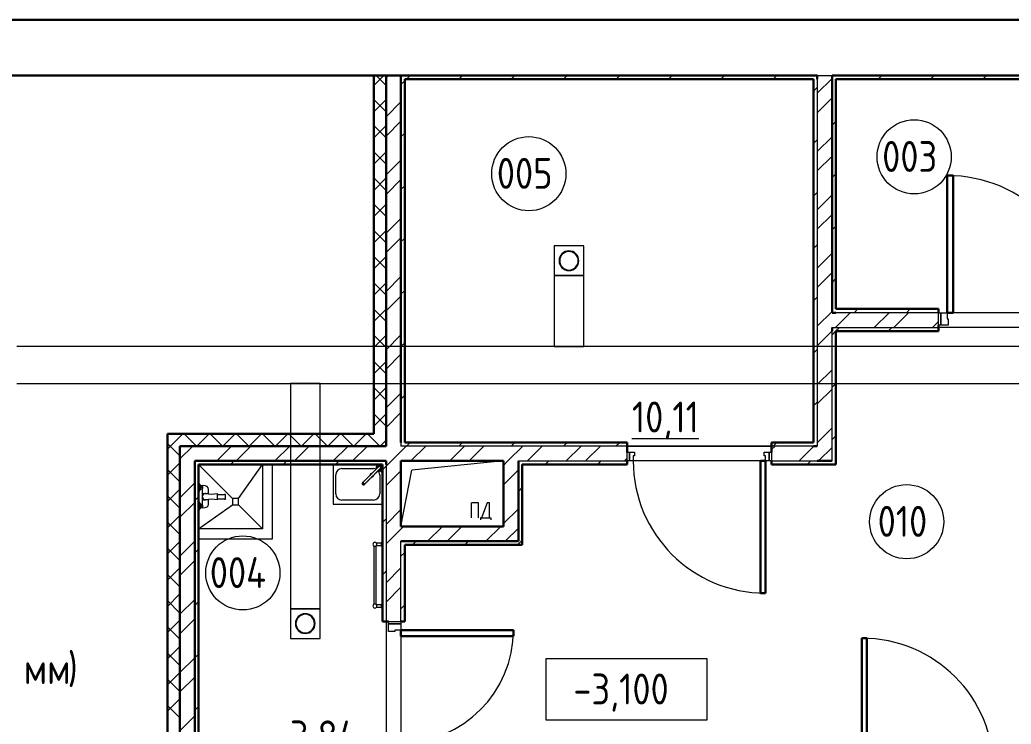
# Model space of a CAD drawing. Header units: millimetres. Extents: x -695119 to 412940, y -249585 to 622758.
# Drawn here: x -113608 to -105583, y 102936 to 108637 of the extents above; entities that cross this region are included whole.
import ezdxf

# ---------------------------------------------------------------- set-up
doc = ezdxf.new("R2010")
doc.units = ezdxf.units.MM
doc.linetypes.add('ADSK_Линия сетки', pattern=[25, 20, -2.5, 0, -2.5])
doc.linetypes.add('ADSK_Сверху', pattern=[450, 300, -150])
for name, color, linetype, lineweight in [('Аннотация', 252, 'Continuous', 18), ('Двери', 8, 'Continuous', 9), ('Линии', 7, 'Continuous', 9), ('Марки помещений', 8, 'Continuous', 20), ('Обобщенные модели', 8, 'Continuous', 18), ('Оси', 252, 'Continuous', 9), ('Отметки', 252, 'Continuous', 9), ('Перекрытие', 252, 'Continuous', 18), ('Сантехника', 252, 'Continuous', 18), ('Стены внутренние', 252, 'Continuous', 18), ('Стены наружные', 252, 'Continuous', 18), ('Стены штриховка', 7, 'Continuous', 9)]:
    doc.layers.add(name, color=color, linetype=linetype, lineweight=lineweight)
doc.styles.add('GOST Common_2', font='', dxfattribs={"width": 0.9, "height": 250})
doc.styles.get('GOST Common_2').set_extended_font_data('GOST type B')

# ---------------------------------------------------------------- blocks, each defined once
blk = doc.blocks.new('подвал')
at = {"color": 251, "lineweight": 18, "true_color": 0x636466}
for p, q in [((-184343.6, 22741.9), (-185085.2, 22666.9)), ((-185173.6, 22211.9), (-185085.2, 22666.9)), ((-184545.8, 22401.1), (-184603.2, 22401.1)), ((-184603.2, 22281.1), (-184603.2, 22401.1)), ((-184545.8, 22281.1), (-184545.8, 22401.1)), ((-184477, 22401.1), (-184520.6, 22281.1)), ((-184457.3, 22401.1), (-184477, 22401.1)), ((-184457.3, 22281.1), (-184457.3, 22401.1)), ((-184530.6, 22281.1), (-184530.6, 22266.1)), ((-184520.6, 22281.1), (-184530.6, 22281.1)), ((-184520.6, 22281.1), (-184457.3, 22281.1)), ((-184457.3, 22281.1), (-184447.3, 22281.1)), ((-184447.3, 22281.1), (-184447.3, 22266.1))]:
    blk.add_line(p, q, dxfattribs=at)
at = {"layer": 'Аннотация', "color": 251, "lineweight": 20, "true_color": 0x636466}
for p, q in [((-183998.2, 20643.8), (-183998.2, 21143.8)), ((-183998.2, 21143.8), (-182698.2, 21143.8)), ((-182698.2, 21143.8), (-182698.2, 20643.8)), ((-182698.2, 20643.8), (-183998.2, 20643.8))]:
    blk.add_line(p, q, dxfattribs=at)
at = {"layer": 'Двери', "color": 251, "lineweight": 30, "true_color": 0x636466}
for p, q in [((-180753.3, 25051.5), (-180703.3, 25051.5)), ((-180753.3, 23941.5), (-180753.3, 25051.5)), ((-180703.3, 25051.5), (-180703.3, 23941.5)), ((-180703.3, 23941.5), (-180753.3, 23941.5)), ((-182263.6, 21671.9), (-182263.6, 22741.9)), ((-182263.6, 22741.9), (-182223.6, 22741.9)), ((-182223.6, 22741.9), (-182223.6, 21671.9)), ((-182223.6, 21671.9), (-182263.6, 21671.9)), ((-185173.6, 21371.9), (-184263.6, 21371.9)), ((-185173.6, 21321.9), (-185173.6, 21371.9)), ((-184263.6, 21371.9), (-184263.6, 21321.9)), ((-184263.6, 21321.9), (-185173.6, 21321.9)), ((-181443.6, 21306.9), (-181403.6, 21306.9)), ((-181443.6, 20236.9), (-181443.6, 21306.9)), ((-181403.6, 21306.9), (-181403.6, 20236.9))]:
    blk.add_line(p, q, dxfattribs=at)
at = {"layer": 'Двери', "color": 251, "true_color": 0x636466}
for p, q in [((-180823.3, 23941.5), (-180803.3, 23941.5)), ((-180823.3, 23841.5), (-180823.3, 23941.5)), ((-180803.3, 23941.5), (-180753.3, 23941.5)), ((-180803.3, 23841.5), (-180803.3, 23941.5)), ((-180803.3, 23941.5), (-180803.3, 23841.5)), ((-180753.3, 23941.5), (-180753.3, 23891.5)), ((-180803.3, 23841.5), (-180823.3, 23841.5)), ((-180743.3, 23841.5), (-180803.3, 23841.5)), ((-180753.3, 23891.5), (-180743.3, 23891.5)), ((-180743.3, 23891.5), (-180743.3, 23841.5)), ((-183343.6, 22811.9), (-183323.6, 22811.9)), ((-183343.6, 22741.9), (-183343.6, 22811.9)), ((-183323.6, 22741.9), (-183323.6, 22811.9)), ((-183323.6, 22811.9), (-183283.6, 22811.9)), ((-183323.6, 22811.9), (-183323.6, 22741.9)), ((-183283.6, 22811.9), (-183283.6, 22781.9)), ((-182233.6, 22811.9), (-182193.6, 22811.9)), ((-182233.6, 22781.9), (-182233.6, 22811.9)), ((-182193.6, 22811.9), (-182193.6, 22741.9)), ((-182193.6, 22741.9), (-182193.6, 22811.9)), ((-182193.6, 22811.9), (-182173.6, 22811.9)), ((-182173.6, 22811.9), (-182173.6, 22741.9)), ((-183323.6, 22741.9), (-183343.6, 22741.9)), ((-183293.6, 22741.9), (-183323.6, 22741.9)), ((-183293.6, 22781.9), (-183293.6, 22741.9)), ((-183283.6, 22781.9), (-183293.6, 22781.9)), ((-182223.6, 22781.9), (-182233.6, 22781.9)), ((-182223.6, 22741.9), (-182223.6, 22781.9)), ((-182193.6, 22741.9), (-182223.6, 22741.9)), ((-182173.6, 22741.9), (-182193.6, 22741.9)), ((-185273.6, 21441.9), (-185173.6, 21441.9)), ((-185273.6, 21421.9), (-185273.6, 21441.9)), ((-185173.6, 21441.9), (-185173.6, 21421.9)), ((-185273.6, 21361.9), (-185273.6, 21421.9)), ((-185273.6, 21421.9), (-185173.6, 21421.9)), ((-185173.6, 21421.9), (-185273.6, 21421.9)), ((-185223.6, 21361.9), (-185273.6, 21361.9)), ((-185223.6, 21371.9), (-185223.6, 21361.9)), ((-185173.6, 21371.9), (-185223.6, 21371.9)), ((-185173.6, 21421.9), (-185173.6, 21371.9))]:
    blk.add_line(p, q, dxfattribs=at)
for centre, radius, start, end in [((-180753.3, 23941.5), 1110, 0, 90), ((-182223.6, 22741.9), 1070, 180, 270), ((-185173.6, 21371.9), 910, 270, 0), ((-181443.6, 20236.9), 1070, 0, 90)]:
    blk.add_arc(centre, radius, start, end, dxfattribs=at)
at = {"layer": 'Линии', "color": 251, "linetype": 'ADSK_Сверху', "ltscale": 100, "true_color": 0x636466}
for p, q in [((-183693.6, 24241.9), (-183933.6, 24241.9)), ((-183933.6, 24241.9), (-183933.6, 23668.9)), ((-183693.6, 23668.9), (-183693.6, 24241.9)), ((-178138.5, 23668.9), (-188283.6, 23668.9)), ((-183933.6, 23668.9), (-183693.6, 23668.9)), ((-188283.6, 23368.9), (-178138.5, 23368.9)), ((-186068.6, 23368.9), (-186068.6, 21545)), ((-185828.6, 23368.9), (-186068.6, 23368.9)), ((-185828.6, 21545), (-185828.6, 23368.9)), ((-186068.6, 21545), (-185828.6, 21545))]:
    blk.add_line(p, q, dxfattribs=at)
at = {"layer": 'Марки помещений', "color": 251, "true_color": 0x636466}
for centre in [(-181019.5, 25203.2), (-184138.8, 25066.4), (-181080, 22249.5), (-186453.9, 21835.2)]:
    blk.add_circle(centre, 300, dxfattribs=at)
at = {"layer": 'Обобщенные модели', "color": 251, "true_color": 0x636466}
for p, q in [((-186813.6, 22711.9), (-186538.6, 22436.9)), ((-186488.6, 22436.9), (-186293.6, 22711.9)), ((-186293.6, 22711.9), (-186293.6, 22191.9)), ((-186213.6, 22111.9), (-186213.6, 22711.9)), ((-186488.6, 22436.9), (-186538.6, 22436.9)), ((-186538.6, 22436.9), (-186538.6, 22386.9)), ((-186488.6, 22386.9), (-186488.6, 22436.9)), ((-186813.6, 22191.9), (-186538.6, 22386.9)), ((-186538.6, 22386.9), (-186488.6, 22386.9)), ((-186293.6, 22191.9), (-186488.6, 22386.9)), ((-186293.6, 22191.9), (-186813.6, 22191.9)), ((-186813.6, 22111.9), (-186213.6, 22111.9))]:
    blk.add_line(p, q, dxfattribs=at)
at = {"layer": 'Обобщенные модели', "color": 251, "lineweight": 9, "true_color": 0x636466}
for centre, radius, start, end in [((-185348.6, 22686.9), 25, 75, 81.97453), ((-185348.6, 22686.9), 25, 75, 81.97453), ((-185348.6, 22686.9), 25, 75, 81.97453), ((-185348.6, 22686.9), 25, 188.02547, 195), ((-185348.6, 22686.9), 25, 188.02547, 195), ((-185348.6, 22686.9), 25, 188.02547, 195), ((-185348.6, 22686.9), 25, 150, 155.33521), ((-185348.6, 22686.9), 25, 150, 155.33521), ((-185348.6, 22686.9), 25, 150, 155.33521), ((-185348.6, 22686.9), 25, 114.66479, 120), ((-185348.6, 22686.9), 25, 114.66479, 120), ((-185348.6, 22686.9), 25, 114.66479, 120), ((-185348.6, 22686.9), 25, 255, 261.97453), ((-185348.6, 22686.9), 25, 255, 261.97453), ((-185348.6, 22686.9), 25, 255, 261.97453), ((-185348.6, 22686.9), 25, 41.18971, 48.81029), ((-185348.6, 22686.9), 25, 41.18971, 48.81029), ((-185348.6, 22686.9), 25, 41.18971, 48.81029), ((-185348.6, 22686.9), 25, 8.02547, 15), ((-185348.6, 22686.9), 25, 8.02547, 15), ((-185348.6, 22686.9), 25, 8.02547, 15), ((-186757.2, 22452.4), 24.9, 90, 270), ((-186708.6, 22749.6), 276.6, 259.88279, 280.11721), ((-186844.3, 22452.4), 186, 352.30704, 7.69296), ((-186708.6, 22155.1), 276.6, 79.88279, 100.11721)]:
    blk.add_arc(centre, radius, start, end, dxfattribs=at)
for points, knots in [([(-186770.9, 22473.1), (-186771.2, 22472.9), (-186771.9, 22472.5), (-186772.6, 22471.9), (-186772.9, 22471.7)], [0.36280917, 0.36280917, 0.36280917, 0.36280917, 0.39285714, 0.42857143, 0.42857143, 0.42857143, 0.42857143]), ([(-186765.1, 22476), (-186765.3, 22475.9), (-186766, 22475.7), (-186767.1, 22475.2), (-186767.9, 22474.8), (-186768.3, 22474.6)], [0.19772091, 0.19772091, 0.19772091, 0.19772091, 0.21428571, 0.25, 0.28571429, 0.28571429, 0.28571429, 0.28571429]), ([(-186781.4, 22458.2), (-186781.5, 22457.7), (-186781.7, 22456.8), (-186782, 22454.8), (-186782.1, 22453.4), (-186782.1, 22452.4)], [0.8571429, 0.8571429, 0.8571429, 0.8571429, 0.8928571, 0.9285714, 1, 1, 1, 1]), ([(-186782.1, 22452.4), (-186782.1, 22451.4), (-186782, 22449.9), (-186781.7, 22448), (-186781.5, 22447), (-186781.4, 22446.6)], [0, 0, 0, 0, 0.0714286, 0.1071429, 0.1428571, 0.1428571, 0.1428571, 0.1428571]), ([(-186779.5, 22463.4), (-186779.6, 22463.2), (-186779.8, 22462.8), (-186780.2, 22461.9), (-186780.5, 22461.1), (-186780.7, 22460.4), (-186780.8, 22460.2)], [0.71428571, 0.71428571, 0.71428571, 0.71428571, 0.73214286, 0.75, 0.78571429, 0.8032683, 0.8032683, 0.8032683, 0.8032683]), ([(-186780.8, 22444.5), (-186780.7, 22444.3), (-186780.5, 22443.7), (-186780.2, 22442.8), (-186779.8, 22442), (-186779.6, 22441.6), (-186779.5, 22441.4)], [0.1967317, 0.1967317, 0.1967317, 0.1967317, 0.21428571, 0.25, 0.26785714, 0.28571429, 0.28571429, 0.28571429, 0.28571429]), ([(-186775.6, 22469.1), (-186775.6, 22469.1), (-186776, 22468.7), (-186776.5, 22468.1), (-186777.1, 22467.4), (-186777.5, 22466.7), (-186777.8, 22466.3), (-186778, 22466)], [0.5266216, 0.5266216, 0.5266216, 0.5266216, 0.5357143, 0.5714286, 0.5892857, 0.6071429, 0.634202, 0.634202, 0.634202, 0.634202]), ([(-186778, 22438.7), (-186777.8, 22438.5), (-186777.5, 22438), (-186777.1, 22437.4), (-186776.6, 22436.8), (-186776.2, 22436.3), (-186775.9, 22435.9), (-186775.6, 22435.7), (-186775.6, 22435.6)], [0.365798, 0.365798, 0.365798, 0.365798, 0.3928571, 0.4107143, 0.4285714, 0.4464286, 0.4642857, 0.4733784, 0.4733784, 0.4733784, 0.4733784]), ([(-186772.9, 22433.1), (-186772.6, 22432.8), (-186771.9, 22432.3), (-186771.2, 22431.8), (-186770.9, 22431.6)], [0.57142857, 0.57142857, 0.57142857, 0.57142857, 0.60714286, 0.63719083, 0.63719083, 0.63719083, 0.63719083]), ([(-186768.3, 22430.1), (-186767.9, 22429.9), (-186767.1, 22429.5), (-186766, 22429.1), (-186765.3, 22428.8), (-186765.1, 22428.8)], [0.71428571, 0.71428571, 0.71428571, 0.71428571, 0.75, 0.78571429, 0.80227909, 0.80227909, 0.80227909, 0.80227909])]:
    blk.add_open_spline(points, degree=3, knots=knots, dxfattribs=at)
for points in [[(-186757.2, 22477.3), (-186759.2, 22477.3), (-186761.1, 22477), (-186763, 22476.6)], [(-186763, 22428.1), (-186761.1, 22427.7), (-186759.2, 22427.5), (-186757.2, 22427.5)]]:
    blk.add_open_spline(points, degree=3, dxfattribs=at)
at = {"layer": 'Оси', "color": 251, "linetype": 'ADSK_Линия сетки', "ltscale": 100, "true_color": 0x636466}
blk.add_line((-174300.8, 25861.9), (-244444.4, 25861.9), dxfattribs=at)
at = {"layer": 'Перекрытие', "color": 251, "true_color": 0x636466}
for p, q in [((-179643.3, 23941.5), (-180703.3, 23941.5)), ((-182173.6, 22861.9), (-183343.6, 22861.9)), ((-186068.6, 21545), (-186068.6, 21304.4)), ((-185829.2, 21545), (-186068.6, 21545)), ((-185829.2, 21545), (-185829.2, 21304.4)), ((-185293.6, 21441.9), (-185293.6, 20391.9)), ((-186068.6, 21304.4), (-185829.2, 21304.4)), ((-185173.6, 21321.9), (-185173.6, 20461.9))]:
    blk.add_line(p, q, dxfattribs=at)
at = {"layer": 'Сантехника', "color": 251, "true_color": 0x636466}
for p, q in [((-183693.6, 24481.9), (-183933.6, 24481.9)), ((-183933.6, 24481.9), (-183933.6, 24241.9)), ((-183693.6, 24241.9), (-183693.6, 24481.9)), ((-183933.6, 24241.9), (-183693.6, 24241.9)), ((-185723.6, 22711.9), (-185723.6, 22391.9)), ((-185651.1, 22679.4), (-185396.1, 22679.4)), ((-185350.8, 22670.7), (-185341.6, 22661.5)), ((-185332.4, 22670.7), (-185342.3, 22660.8)), ((-185342.3, 22660.8), (-185332.4, 22650.9)), ((-185323.6, 22680.3), (-185336.1, 22692.8)), ((-185323, 22680.1), (-185332.4, 22670.7)), ((-185323.8, 22659.5), (-185332.4, 22650.9)), ((-185328.8, 22654.4), (-185323.6, 22649.2)), ((-186807.3, 22559.4), (-186813.6, 22559.4)), ((-186793.6, 22538.9), (-186807.3, 22559.4)), ((-186807.3, 22559.4), (-186807.3, 22494.4)), ((-185701.1, 22474.4), (-185701.1, 22629.4)), ((-185483.6, 22567.3), (-185485.5, 22565.5)), ((-185476.7, 22572.9), (-185482.9, 22566.8)), ((-185470, 22550.1), (-185468.2, 22551.9)), ((-185468.7, 22552.7), (-185462.6, 22558.8)), ((-185346.1, 22629.4), (-185346.1, 22474.4)), ((-186813.6, 22494.4), (-186807.3, 22494.4)), ((-186807.3, 22494.4), (-186793.6, 22514.9)), ((-186793.7, 22526.9), (-186793.7, 22541.9)), ((-186793.7, 22541.9), (-186780.6, 22541.9)), ((-186793.7, 22511.9), (-186793.7, 22526.9)), ((-186780.6, 22526.9), (-186793.7, 22526.9)), ((-186780.6, 22511.9), (-186793.7, 22511.9)), ((-186780.6, 22534.8), (-186780.6, 22541.8)), ((-186780.6, 22534.8), (-186780.6, 22526.9)), ((-186780.6, 22526.9), (-186780.6, 22519)), ((-186780.6, 22469.9), (-186780.6, 22519)), ((-186773, 22478.4), (-186739, 22478.4)), ((-186762.8, 22476.5), (-186773, 22478.4)), ((-186739, 22478.4), (-186749.7, 22476.6)), ((-186730.4, 22474.9), (-186730.4, 22511)), ((-186807.3, 22409.4), (-186813.6, 22409.4)), ((-186793.6, 22388.9), (-186807.3, 22409.4)), ((-186807.3, 22409.4), (-186807.3, 22344.4)), ((-186793.6, 22376.9), (-186793.6, 22391.9)), ((-186793.6, 22391.9), (-186780.6, 22391.9)), ((-186780.6, 22469.9), (-186776.3, 22469.9)), ((-186780.6, 22460.2), (-186780.6, 22469.9)), ((-186780.6, 22432.7), (-186780.6, 22444.5)), ((-186775.3, 22432.7), (-186780.6, 22432.7)), ((-186780.6, 22384.8), (-186780.6, 22432.7)), ((-186773, 22426), (-186760.3, 22427.9)), ((-186739, 22426), (-186773, 22426)), ((-186739, 22426), (-186752.7, 22427.9)), ((-186730.4, 22392.5), (-186730.4, 22429.8)), ((-186600.9, 22432.7), (-186659.6, 22432.7)), ((-186659.5, 22469.9), (-186600.9, 22469.9)), ((-186593.6, 22469.9), (-186600.9, 22469.9)), ((-186600.9, 22432.7), (-186593.6, 22432.7)), ((-186593.6, 22432.7), (-186593.6, 22469.9)), ((-185723.6, 22391.9), (-185323.6, 22391.9)), ((-185396.1, 22424.4), (-185651.1, 22424.4)), ((-186813.6, 22344.4), (-186807.3, 22344.4)), ((-186807.3, 22344.4), (-186793.6, 22364.9)), ((-186793.6, 22361.9), (-186793.6, 22376.9)), ((-186793.6, 22376.9), (-186780.6, 22376.9)), ((-186780.6, 22361.9), (-186793.6, 22361.9)), ((-186780.6, 22384.8), (-186780.6, 22376.9)), ((-186780.6, 22376.9), (-186780.6, 22369)), ((-186780.6, 22361.7), (-186780.6, 22369)), ((-185333.6, 22076.9), (-185372.1, 22076.9)), ((-185323.6, 22091.9), (-185333.6, 22076.9)), ((-185323.6, 22091.9), (-185333.6, 22076.9)), ((-185333.6, 22076.9), (-185333.6, 22056.9)), ((-185393.6, 22054.3), (-185393.6, 21579.6)), ((-185375.6, 21580), (-185375.6, 22054.3)), ((-185372.1, 22056.9), (-185333.6, 22056.9)), ((-185333.6, 22056.9), (-185323.6, 22041.9)), ((-185323.6, 21591.9), (-185333.6, 21576.9)), ((-185323.6, 21591.9), (-185333.6, 21576.9)), ((-185828.6, 21545), (-186068.6, 21545)), ((-186068.6, 21545), (-186068.6, 21305)), ((-185828.6, 21305), (-185828.6, 21545)), ((-185333.6, 21576.9), (-185372.1, 21576.9)), ((-185372.1, 21556.9), (-185333.6, 21556.9)), ((-185333.6, 21576.9), (-185333.6, 21556.9)), ((-185333.6, 21556.9), (-185323.6, 21541.9)), ((-186068.6, 21305), (-185828.6, 21305))]:
    blk.add_line(p, q, dxfattribs=at)
at = {"layer": 'Сантехника', "color": 251, "true_color": 0x636466, "flags": 128}
for points in [[(-185355.7, 22694), (-185355.8, 22693.9), (-185355.9, 22693.8), (-185356.1, 22693.5), (-185356.5, 22693.2), (-185356.9, 22692.8), (-185357.4, 22692.2), (-185358.1, 22691.6), (-185358.8, 22690.9), (-185359.6, 22690.1), (-185360.5, 22689.2), (-185361.5, 22688.2), (-185362.6, 22687.1), (-185363.8, 22685.9), (-185365, 22684.7), (-185366.3, 22683.3), (-185367.8, 22681.9), (-185369.2, 22680.4), (-185370.8, 22678.9), (-185372.5, 22677.2), (-185374.2, 22675.5), (-185376, 22673.7), (-185377.8, 22671.9), (-185379.7, 22670), (-185381.7, 22668), (-185383.7, 22666), (-185385.8, 22663.9), (-185387.9, 22661.8), (-185390.1, 22659.6), (-185392.3, 22657.4), (-185394.5, 22655.2), (-185396.8, 22652.9), (-185399.1, 22650.6), (-185401.5, 22648.2), (-185403.8, 22645.8), (-185406.2, 22643.4), (-185408.6, 22641), (-185411.1, 22638.6), (-185413.5, 22636.2), (-185415.9, 22633.8), (-185418.4, 22631.3), (-185420.8, 22628.9), (-185423.2, 22626.5), (-185425.6, 22624), (-185428, 22621.6), (-185430.4, 22619.3), (-185432.8, 22616.9), (-185435.1, 22614.6), (-185437.4, 22612.3), (-185439.7, 22610), (-185441.9, 22607.8), (-185444.1, 22605.6), (-185446.3, 22603.4), (-185448.4, 22601.3), (-185450.4, 22599.3), (-185452.4, 22597.3), (-185454.4, 22595.3), (-185456.2, 22593.4), (-185458.1, 22591.6), (-185459.8, 22589.9), (-185461.5, 22588.2), (-185463.1, 22586.6), (-185464.6, 22585.1), (-185466.1, 22583.6), (-185467.5, 22582.2), (-185468.8, 22580.9), (-185470, 22579.7), (-185471.1, 22578.6), (-185472.1, 22577.5), (-185473.1, 22576.6), (-185474, 22575.7), (-185474.7, 22575), (-185475.4, 22574.3), (-185476, 22573.7), (-185476.5, 22573.2), (-185476.7, 22572.9)], [(-185462.6, 22558.8), (-185462.2, 22559.2), (-185461.7, 22559.7), (-185461, 22560.4), (-185460.3, 22561.1), (-185459.5, 22561.9), (-185458.6, 22562.8), (-185457.7, 22563.7), (-185456.6, 22564.8), (-185455.4, 22566), (-185454.2, 22567.2), (-185452.9, 22568.5), (-185451.5, 22569.9), (-185450, 22571.4), (-185448.4, 22573), (-185446.8, 22574.6), (-185445.1, 22576.3), (-185443.3, 22578.1), (-185441.5, 22579.9), (-185439.6, 22581.8), (-185437.6, 22583.8), (-185435.6, 22585.8), (-185433.5, 22587.9), (-185431.4, 22590), (-185429.3, 22592.1), (-185427, 22594.4), (-185424.8, 22596.6), (-185422.5, 22598.9), (-185420.2, 22601.2), (-185417.9, 22603.5), (-185415.5, 22605.9), (-185413.1, 22608.3), (-185410.7, 22610.7), (-185408.3, 22613.1), (-185405.8, 22615.5), (-185403.4, 22618), (-185401, 22620.4), (-185398.5, 22622.8), (-185396.1, 22625.3), (-185393.7, 22627.7), (-185391.3, 22630.1), (-185388.9, 22632.5), (-185386.6, 22634.8), (-185384.2, 22637.2), (-185381.9, 22639.5), (-185379.6, 22641.8), (-185377.4, 22644), (-185375.2, 22646.2), (-185373, 22648.4), (-185370.9, 22650.5), (-185368.9, 22652.5), (-185366.9, 22654.5), (-185364.9, 22656.5), (-185363, 22658.4), (-185361.2, 22660.2), (-185359.5, 22661.9), (-185357.8, 22663.6), (-185356.1, 22665.3), (-185354.6, 22666.8), (-185353.1, 22668.3), (-185351.7, 22669.7), (-185350.4, 22671), (-185349.2, 22672.2), (-185348.1, 22673.3), (-185347, 22674.4), (-185346.1, 22675.3), (-185345.2, 22676.2), (-185344.4, 22677), (-185343.7, 22677.7), (-185343.1, 22678.3), (-185342.6, 22678.8), (-185342.2, 22679.2), (-185341.9, 22679.5), (-185341.7, 22679.7), (-185341.6, 22679.8), (-185341.6, 22679.8)]]:
    blk.add_lwpolyline(points, dxfattribs=at)
at = {"layer": 'Сантехника', "color": 251, "true_color": 0x636466}
for centre, radius, start, end in [((-183813.6, 24361.9), 80, 90, 270), ((-183813.6, 24361.9), 75, 90, 270), ((-183813.6, 24361.9), 75, 109.97124, 115.02876), ((-183813.6, 24361.9), 80, 270, 90), ((-183813.6, 24361.9), 75, 270, 90), ((-183813.6, 24361.9), 75, 64.97124, 70.02876), ((-183813.6, 24361.9), 75, 156.03393, 160.02876), ((-183813.6, 24361.9), 75, 199.97124, 205.02876), ((-183813.6, 24361.9), 75, 334.97124, 340.02876), ((-183813.6, 24361.9), 75, 19.97124, 23.96607), ((-183813.6, 24361.9), 75, 244.97124, 250.02876), ((-183813.6, 24361.9), 75, 289.97124, 295.02876), ((-185348.6, 22686.9), 26, 102.54467, 135), ((-185348.6, 22686.9), 26, 1.28703, 88.71297), ((-185651.1, 22629.4), 50, 90, 180), ((-185409.5, 22626), 15, 90, 187.71773), ((-185409.5, 22626), 15, 82.61483, 90), ((-185396.1, 22629.4), 50, 64.8556, 90), ((-185348.6, 22686.9), 26, 135, 201.91727), ((-185348.6, 22686.9), 15, 135, 180), ((-185348.6, 22686.9), 12.5, 135, 167.07173), ((-185348.6, 22686.9), 15, 315, 135), ((-185396.1, 22629.4), 50, 0, 41.80584), ((-185348.6, 22686.9), 26, 248.08273, 284.37657), ((-185348.6, 22686.9), 12.5, 315, 135), ((-185348.6, 22686.9), 10, 105, 146.48044), ((-185348.6, 22686.9), 15, 270, 315), ((-185348.6, 22686.9), 12.5, 282.92827, 315), ((-185348.6, 22686.9), 10, 45, 60), ((-185348.6, 22686.9), 10, 303.51956, 345), ((-185348.6, 22686.9), 10, 30, 45), ((-185409.5, 22626), 15, 262.28038, 270), ((-185409.5, 22626), 15, 270, 7.38594), ((-185651.1, 22474.4), 50, 180, 270), ((-185396.1, 22474.4), 50, 270, 0), ((-185384.6, 22066.9), 16, 90, 270), ((-185384.6, 22066.9), 16, 270, 90), ((-185384.6, 21566.9), 16, 90, 270), ((-185384.6, 21566.9), 16, 270, 90), ((-185948.6, 21425), 80, 90, 270), ((-185948.6, 21425), 75, 90, 270), ((-185948.6, 21425), 75, 154.97124, 160.02876), ((-185948.6, 21425), 75, 109.97124, 115.02876), ((-185948.6, 21425), 80, 270, 90), ((-185948.6, 21425), 75, 270, 90), ((-185948.6, 21425), 75, 64.97124, 70.02876), ((-185948.6, 21425), 75, 19.97124, 25.02876), ((-185948.6, 21425), 75, 199.97124, 205.02876), ((-185948.6, 21425), 75, 244.97124, 250.02876), ((-185948.6, 21425), 75, 289.97124, 295.02876), ((-185948.6, 21425), 75, 334.97124, 340.02876)]:
    blk.add_arc(centre, radius, start, end, dxfattribs=at)
for centre, major_axis, start_param, end_param in [((-185477.8, 22557.8), (7.7, -7.7), 2.750806, 4.712389), ((-185475.9, 22559.6), (7.7, -7.7), 2.744374, 3.91149), ((-185475.8, 22559.7), (7.07, -7.07), 2.94697, 3.906913), ((-185475.8, 22559.7), (7.07, -7.07), 3.926991, 4.45059), ((-185477.8, 22557.8), (7.7, -7.7), 4.712389, 6.673869), ((-185475.9, 22559.6), (7.7, -7.7), 4.449578, 4.712389), ((-185475.8, 22559.7), (7.07, -7.07), 4.470667, 4.712389), ((-185475.9, 22559.6), (7.7, -7.7), 4.712389, 4.975198), ((-185475.8, 22559.7), (7.07, -7.07), 4.712389, 4.954111), ((-185475.8, 22559.7), (7.07, -7.07), 4.974188, 5.497787), ((-185475.9, 22559.6), (7.7, -7.7), 5.513272, 6.680258), ((-185475.8, 22559.7), (7.07, -7.07), 5.517864, 6.477608)]:
    blk.add_ellipse(centre, major_axis=major_axis, ratio=0.971547, start_param=start_param, end_param=end_param, dxfattribs=at)
for points, knots in [([(-185474, 22574.9), (-185474.5, 22574.6), (-185476, 22573.8), (-185478, 22571.7), (-185479.5, 22568.6), (-185479.7, 22565.1), (-185478.8, 22561.7), (-185477.4, 22559.8), (-185476.6, 22558.9)], [-0.6102501, -0.6102501, -0.6102501, -0.6102501, -0.5555556, -0.4444444, -0.3333333, -0.2222222, -0.1111111, 0, 0, 0, 0]), ([(-185476.6, 22558.9), (-185475.8, 22558.1), (-185473.9, 22556.7), (-185470.4, 22555.8), (-185467, 22556.1), (-185463.8, 22557.5), (-185461.7, 22559.6), (-185460.9, 22561.1), (-185460.7, 22561.6)], [-1, -1, -1, -1, -0.8888889, -0.7777778, -0.6666667, -0.5555556, -0.4444444, -0.3898544, -0.3898544, -0.3898544, -0.3898544]), ([(-185369.5, 22072), (-185369.7, 22072.7), (-185370.1, 22073.6), (-185370.5, 22074.4), (-185370.8, 22075), (-185371.2, 22075.6), (-185371.5, 22076), (-185371.6, 22076.2), (-185371.7, 22076.4), (-185371.9, 22076.6), (-185372.1, 22076.8), (-185372.1, 22076.9), (-185372.1, 22076.9)], [0.6666667, 0.6666667, 0.6666667, 0.6666667, 0.75, 0.7708333, 0.7916667, 0.8333333, 0.875, 0.8854167, 0.8958333, 0.9166667, 0.9583333, 1, 1, 1, 1]), ([(-185371.7, 22057.5), (-185371.6, 22057.6), (-185371.4, 22057.8), (-185371.2, 22058.3), (-185370.9, 22058.7), (-185370.3, 22059.7), (-185369.6, 22061.3), (-185369, 22063.4), (-185368.7, 22065), (-185368.6, 22066.1), (-185368.6, 22066.7)], [0.1111111, 0.1111111, 0.1111111, 0.1111111, 0.1388889, 0.1666667, 0.1944444, 0.2222222, 0.3333333, 0.3888889, 0.4444444, 0.4925448, 0.4925448, 0.4925448, 0.4925448]), ([(-185369.5, 21572), (-185369.7, 21572.7), (-185370.1, 21573.6), (-185370.5, 21574.4), (-185370.8, 21575), (-185371.2, 21575.6), (-185371.5, 21576), (-185371.6, 21576.2), (-185371.7, 21576.4), (-185371.9, 21576.6), (-185372.1, 21576.8), (-185372.1, 21576.9), (-185372.1, 21576.9)], [0.6666667, 0.6666667, 0.6666667, 0.6666667, 0.75, 0.7708333, 0.7916667, 0.8333333, 0.875, 0.8854167, 0.8958333, 0.9166667, 0.9583333, 1, 1, 1, 1]), ([(-185372.1, 21556.9), (-185372.1, 21556.9), (-185372.1, 21557), (-185371.9, 21557.3), (-185371.7, 21557.5), (-185371.4, 21557.8), (-185371.2, 21558.3), (-185370.9, 21558.7), (-185370.3, 21559.7), (-185369.6, 21561.3), (-185369, 21563.4), (-185368.7, 21565), (-185368.6, 21566.1), (-185368.6, 21566.5)], [0, 0, 0, 0, 0.0555556, 0.0833333, 0.1111111, 0.1388889, 0.1666667, 0.1944444, 0.2222222, 0.3333333, 0.3888889, 0.4444444, 0.4884465, 0.4884465, 0.4884465, 0.4884465])]:
    blk.add_open_spline(points, degree=3, knots=knots, dxfattribs=at)
for points in [[(-186730.4, 22511), (-186730.4, 22531.5), (-186747.1, 22541.8), (-186780.6, 22541.8)], [(-186777.3, 22469.9), (-186776.7, 22471.4), (-186775.4, 22474.4), (-186773.8, 22477.2), (-186773, 22478.4)], [(-186739, 22478.4), (-186738.4, 22477.5), (-186737.8, 22476.6), (-186737.3, 22475.5)], [(-186780.6, 22361.7), (-186747.1, 22361.7), (-186730.4, 22372), (-186730.4, 22392.5)], [(-186775.3, 22432.7), (-186776.6, 22434.8), (-186777.6, 22437), (-186778.4, 22439.4)], [(-186777.9, 22466.2), (-186777.4, 22467.4), (-186776.9, 22468.6), (-186776.3, 22469.9)], [(-186773, 22426), (-186773.7, 22427), (-186775, 22429.3), (-186776.1, 22431.6), (-186776.6, 22432.7)], [(-186737.1, 22429.3), (-186737.7, 22428.2), (-186738.3, 22427), (-186739, 22426)], [(-185368.7, 22068.7), (-185368.8, 22069.3), (-185368.9, 22069.8), (-185369, 22070.4)], [(-185368.7, 21568.7), (-185368.8, 21569.3), (-185368.9, 21569.8), (-185369, 21570.4)]]:
    blk.add_open_spline(points, degree=3, dxfattribs=at)
at = {"layer": 'Стены внутренние', "color": 251, "linetype": 'Continuous', "lineweight": 9, "true_color": 0x636466}
for p, q in [((-185393.6, 25780.3), (-185312, 25861.9)), ((-185293.6, 25780.3), (-185375.3, 25861.9)), ((-185393.6, 25568.1), (-185293.6, 25668.1)), ((-185293.6, 25568.1), (-185393.6, 25668.1)), ((-185393.6, 25356), (-185293.6, 25456)), ((-185293.6, 25356), (-185393.6, 25456)), ((-185393.6, 25143.9), (-185293.6, 25243.9)), ((-185293.6, 25143.9), (-185393.6, 25243.9)), ((-185393.6, 24931.8), (-185293.6, 25031.8)), ((-185293.6, 24931.7), (-185393.6, 25031.7)), ((-185393.6, 24719.6), (-185293.6, 24819.6)), ((-185293.6, 24719.6), (-185393.6, 24819.6)), ((-185393.6, 24507.5), (-185293.6, 24607.5)), ((-185293.6, 24507.5), (-185393.6, 24607.5)), ((-185393.6, 24295.4), (-185293.6, 24395.4)), ((-185293.6, 24295.3), (-185393.6, 24395.3)), ((-185393.6, 24083.2), (-185293.6, 24183.2)), ((-185293.6, 24083.2), (-185393.6, 24183.2)), ((-185393.6, 23871.1), (-185293.6, 23971.1)), ((-185293.6, 23871.1), (-185393.6, 23971.1)), ((-185393.6, 23659), (-185293.6, 23759)), ((-185293.6, 23658.9), (-185393.6, 23758.9)), ((-185393.6, 23446.8), (-185293.6, 23546.8)), ((-185293.6, 23446.8), (-185393.6, 23546.8)), ((-185393.6, 23234.7), (-185293.6, 23334.7)), ((-185293.6, 23234.7), (-185393.6, 23334.7)), ((-185393.6, 23022.6), (-185293.6, 23122.6)), ((-185293.6, 23022.5), (-185393.6, 23122.5)), ((-186963.6, 22937.5), (-186939.2, 22961.9)), ((-186830, 22861.9), (-186930, 22961.9)), ((-186827.1, 22861.9), (-186727.1, 22961.9)), ((-186617.9, 22861.9), (-186717.9, 22961.9)), ((-186615, 22861.9), (-186515, 22961.9)), ((-186405.8, 22861.9), (-186505.8, 22961.9)), ((-186402.8, 22861.9), (-186302.8, 22961.9)), ((-186193.7, 22861.9), (-186293.7, 22961.9)), ((-186190.7, 22861.9), (-186090.7, 22961.9)), ((-185981.5, 22861.9), (-186081.5, 22961.9)), ((-185978.6, 22861.9), (-185878.6, 22961.9)), ((-185769.4, 22861.9), (-185869.4, 22961.9)), ((-185766.4, 22861.9), (-185666.4, 22961.9)), ((-185557.3, 22861.9), (-185657.3, 22961.9)), ((-185554.3, 22861.9), (-185454.3, 22961.9)), ((-185345.1, 22861.9), (-185445.1, 22961.9)), ((-187063.6, 22837.5), (-186963.6, 22937.5)), ((-186963.6, 22783.4), (-187063.6, 22883.4)), ((-185342.2, 22861.9), (-185293.6, 22910.4)), ((-187063.6, 22625.4), (-186963.6, 22725.4)), ((-186963.6, 22571.2), (-187063.6, 22671.2)), ((-187063.6, 22413.2), (-186963.6, 22513.2)), ((-186963.6, 22359.1), (-187063.6, 22459.1)), ((-187063.6, 22201.1), (-186963.6, 22301.1)), ((-186963.6, 22147), (-187063.6, 22247)), ((-187063.6, 21989), (-186963.6, 22089)), ((-186963.6, 21934.8), (-187063.6, 22034.8)), ((-187063.6, 21776.8), (-186963.6, 21876.8)), ((-186963.6, 21722.7), (-187063.6, 21822.7)), ((-187063.6, 21564.7), (-186963.6, 21664.7)), ((-186963.6, 21510.6), (-187063.6, 21610.6)), ((-187063.6, 21352.6), (-186963.6, 21452.6)), ((-186963.6, 21298.4), (-187063.6, 21398.4)), ((-187063.6, 21140.4), (-186963.6, 21240.4)), ((-186963.6, 21086.3), (-187063.6, 21186.3)), ((-187063.6, 20928.3), (-186963.6, 21028.3)), ((-186963.6, 20874.2), (-187063.6, 20974.2)), ((-187063.6, 20716.2), (-186963.6, 20816.2)), ((-186963.6, 20662), (-187063.6, 20762))]:
    blk.add_line(p, q, dxfattribs=at)
at = {"layer": 'Стены внутренние', "color": 251, "lineweight": 30, "true_color": 0x636466}
for p, q in [((-185393.6, 25861.9), (-185393.6, 22961.9)), ((-185293.6, 25861.9), (-185393.6, 25861.9)), ((-187063.6, 22961.9), (-187063.6, 19886.9)), ((-185393.6, 22961.9), (-187063.6, 22961.9))]:
    blk.add_line(p, q, dxfattribs=at)
at = {"layer": 'Стены наружные', "color": 251, "lineweight": 30, "true_color": 0x636466}
for p, q in [((-176933.6, 26311.9), (-231433.6, 26311.9)), ((-200743.6, 25861.9), (-185393.6, 25861.9)), ((-181803.6, 25861.9), (-185293.6, 25861.9)), ((-185293.6, 25861.9), (-185293.6, 22861.9)), ((-185173.6, 25861.9), (-185173.6, 22891.9)), ((-181803.6, 25861.9), (-181803.6, 25831.9)), ((-181683.6, 23941.5), (-181683.6, 25861.9)), ((-177383.6, 25861.9), (-181683.6, 25861.9)), ((-185143.6, 25831.9), (-181833.6, 25831.9)), ((-185143.6, 22891.9), (-185143.6, 25831.9)), ((-181833.6, 25831.9), (-181833.6, 22891.9)), ((-181653.6, 25831.9), (-179283.3, 25831.9)), ((-181653.6, 23971.5), (-181653.6, 25831.9)), ((-181653.6, 23941.5), (-181683.6, 23941.5)), ((-180823.3, 23971.5), (-181653.6, 23971.5)), ((-180823.3, 23941.5), (-180823.3, 23971.5)), ((-180823.3, 23791.5), (-180823.3, 23841.5)), ((-181683.6, 23791.5), (-181683.6, 23821.5)), ((-181653.6, 23791.5), (-180823.3, 23791.5)), ((-181653.6, 22711.9), (-181653.6, 23791.5)), ((-183343.6, 22891.9), (-185143.6, 22891.9)), ((-183343.6, 22811.9), (-183343.6, 22891.9)), ((-182173.6, 22891.9), (-182173.6, 22811.9)), ((-181833.6, 22891.9), (-182173.6, 22891.9)), ((-185293.6, 22861.9), (-186963.6, 22861.9)), ((-186963.6, 22861.9), (-186963.6, 19986.9)), ((-181803.6, 22861.9), (-181833.6, 22861.9)), ((-186843.6, 22741.9), (-185293.6, 22741.9)), ((-186843.6, 20106.9), (-186843.6, 22741.9)), ((-186813.6, 22711.9), (-185323.6, 22711.9)), ((-186813.6, 20136.9), (-186813.6, 22711.9)), ((-185323.6, 22711.9), (-185323.6, 21441.9)), ((-185293.6, 22741.9), (-185293.6, 22711.9)), ((-185173.6, 22741.9), (-184343.6, 22741.9)), ((-185173.6, 22211.9), (-185173.6, 22741.9)), ((-184343.6, 22741.9), (-184343.6, 22211.9)), ((-184223.6, 22091.9), (-184223.6, 22741.9)), ((-184193.6, 22711.9), (-183343.6, 22711.9)), ((-184193.6, 22061.9), (-184193.6, 22711.9)), ((-183343.6, 22711.9), (-183343.6, 22741.9)), ((-182173.6, 22741.9), (-182173.6, 22711.9)), ((-182173.6, 22711.9), (-181653.6, 22711.9)), ((-181803.6, 22741.9), (-181683.6, 22741.9)), ((-184343.6, 22211.9), (-185173.6, 22211.9)), ((-185173.6, 22091.9), (-184223.6, 22091.9)), ((-185143.6, 21441.9), (-185143.6, 22061.9)), ((-185143.6, 22061.9), (-184193.6, 22061.9)), ((-185323.6, 21441.9), (-185273.6, 21441.9)), ((-185173.6, 21441.9), (-185143.6, 21441.9))]:
    blk.add_line(p, q, dxfattribs=at)
at = {"layer": 'Стены наружные', "color": 251, "linetype": 'Continuous', "lineweight": 9, "true_color": 0x636466}
for p, q in [((-185293.6, 25841.9), (-185273.6, 25861.9)), ((-185129.9, 25831.9), (-185099.9, 25861.9)), ((-184705.6, 25831.9), (-184675.6, 25861.9)), ((-184281.3, 25831.9), (-184251.3, 25861.9)), ((-183857.1, 25831.9), (-183827.1, 25861.9)), ((-183432.8, 25831.9), (-183402.8, 25861.9)), ((-183008.6, 25831.9), (-182978.6, 25861.9)), ((-182584.3, 25831.9), (-182554.3, 25861.9)), ((-182160, 25831.9), (-182130, 25861.9)), ((-181311.5, 25831.9), (-181281.5, 25861.9)), ((-180887.2, 25831.9), (-180857.2, 25861.9)), ((-180463, 25831.9), (-180433, 25861.9)), ((-185173.6, 25788.1), (-185143.6, 25818.1)), ((-181833.6, 25734), (-181803.6, 25764)), ((-181803.6, 25717.4), (-181683.6, 25837.4)), ((-181803.6, 25560.2), (-181683.6, 25680.2)), ((-185293.6, 25527.6), (-185173.6, 25647.6)), ((-185293.6, 25370.5), (-185173.6, 25490.5)), ((-181683.6, 25459.8), (-181653.6, 25489.8)), ((-185173.6, 25363.9), (-185143.6, 25393.9)), ((-181803.6, 25245.9), (-181683.6, 25365.9)), ((-181833.6, 25309.8), (-181803.6, 25339.8)), ((-181803.6, 25088.7), (-181683.6, 25208.7)), ((-185293.6, 25056.1), (-185173.6, 25176.1)), ((-181683.6, 25035.5), (-181653.6, 25065.5)), ((-185293.6, 24899), (-185173.6, 25019)), ((-185173.6, 24939.6), (-185143.6, 24969.6)), ((-181833.6, 24885.5), (-181803.6, 24915.5)), ((-181803.6, 24774.4), (-181683.6, 24894.4)), ((-181803.6, 24617.3), (-181683.6, 24737.3)), ((-185293.6, 24584.7), (-185173.6, 24704.7)), ((-181683.6, 24611.2), (-181653.6, 24641.2)), ((-185293.6, 24427.5), (-185173.6, 24547.5)), ((-185173.6, 24515.4), (-185143.6, 24545.4)), ((-181833.6, 24461.2), (-181803.6, 24491.2)), ((-181803.6, 24303), (-181683.6, 24423)), ((-181803.6, 24145.8), (-181683.6, 24265.8)), ((-185293.6, 24113.2), (-185173.6, 24233.2)), ((-181683.6, 24187), (-181653.6, 24217)), ((-185293.6, 23956.1), (-185173.6, 24076.1)), ((-185173.6, 24091.1), (-185143.6, 24121.1)), ((-181833.6, 24037), (-181803.6, 24067)), ((-181803.6, 23831.5), (-181683.6, 23951.5)), ((-181656.5, 23821.5), (-181536.5, 23941.5)), ((-181504.9, 23941.5), (-181474.9, 23971.5)), ((-181342.2, 23821.5), (-181222.2, 23941.5)), ((-181185, 23821.5), (-181065, 23941.5)), ((-181080.6, 23941.5), (-181050.6, 23971.5)), ((-180870.7, 23821.5), (-180823.3, 23868.9)), ((-185293.6, 23641.8), (-185173.6, 23761.8)), ((-181803.6, 23674.4), (-181683.6, 23794.4)), ((-181683.6, 23762.7), (-181654.9, 23791.5)), ((-181654.9, 23791.5), (-181624.9, 23821.5)), ((-181230.6, 23791.5), (-181200.6, 23821.5)), ((-185173.6, 23666.8), (-185143.6, 23696.8)), ((-185293.6, 23484.6), (-185173.6, 23604.6)), ((-181833.6, 23612.7), (-181803.6, 23642.7)), ((-181803.6, 23360), (-181683.6, 23480)), ((-181683.6, 23338.5), (-181653.6, 23368.5)), ((-185293.6, 23170.3), (-185173.6, 23290.3)), ((-185173.6, 23242.6), (-185143.6, 23272.6)), ((-181803.6, 23202.9), (-181683.6, 23322.9)), ((-181833.6, 23188.5), (-181803.6, 23218.5)), ((-185293.6, 23013.1), (-185173.6, 23133.1)), ((-181803.6, 22888.6), (-181683.6, 23008.6)), ((-185130, 22861.9), (-185100, 22891.9)), ((-184705.8, 22861.9), (-184675.8, 22891.9)), ((-184281.5, 22861.9), (-184251.5, 22891.9)), ((-183857.2, 22861.9), (-183827.2, 22891.9)), ((-183433, 22861.9), (-183403, 22891.9)), ((-182160.2, 22861.9), (-182130.2, 22891.9)), ((-181683.6, 22914.2), (-181653.6, 22944.2)), ((-186963.6, 22757.5), (-186859.3, 22861.9)), ((-186664.9, 22741.9), (-186544.9, 22861.9)), ((-186507.8, 22741.9), (-186387.8, 22861.9)), ((-186193.5, 22741.9), (-186073.5, 22861.9)), ((-186036.3, 22741.9), (-185916.3, 22861.9)), ((-185722, 22741.9), (-185602, 22861.9)), ((-185564.9, 22741.9), (-185444.9, 22861.9)), ((-185250.6, 22741.9), (-185130.6, 22861.9)), ((-185093.4, 22741.9), (-184973.4, 22861.9)), ((-184779.1, 22741.9), (-184659.1, 22861.9)), ((-184621.9, 22741.9), (-184501.9, 22861.9)), ((-184307.6, 22741.9), (-184187.6, 22861.9)), ((-184150.5, 22741.9), (-184030.5, 22861.9)), ((-183836.2, 22741.9), (-183716.2, 22861.9)), ((-183679, 22741.9), (-183559, 22861.9)), ((-182173.6, 22832.9), (-182144.6, 22861.9)), ((-181950.3, 22741.9), (-181830.3, 22861.9)), ((-181793.2, 22741.9), (-181683.6, 22851.4)), ((-186552.8, 22711.9), (-186522.8, 22741.9)), ((-186128.6, 22711.9), (-186098.6, 22741.9)), ((-185704.3, 22711.9), (-185674.3, 22741.9)), ((-185293.6, 22698.8), (-185250.6, 22741.9)), ((-184343.6, 22705.9), (-184307.6, 22741.9)), ((-184007.2, 22711.9), (-183977.2, 22741.9)), ((-183583, 22711.9), (-183553, 22741.9)), ((-183364.7, 22741.9), (-183343.6, 22763)), ((-181885.9, 22711.9), (-181855.9, 22741.9)), ((-185323.6, 22668.3), (-185293.6, 22698.3)), ((-185293.6, 22541.7), (-185173.6, 22661.7)), ((-184343.6, 22548.7), (-184223.6, 22668.7)), ((-186963.6, 22443.2), (-186843.6, 22563.2)), ((-184223.6, 22495.5), (-184193.6, 22525.5)), ((-186963.6, 22286.1), (-186843.6, 22406.1)), ((-186843.6, 22421.1), (-186813.6, 22451.1)), ((-185293.6, 22227.4), (-185173.6, 22347.4)), ((-184343.6, 22234.4), (-184223.6, 22354.4)), ((-185323.6, 22244), (-185293.6, 22274)), ((-185293.6, 22070.2), (-185173.6, 22190.2)), ((-185173.6, 22190.2), (-185151.9, 22211.9)), ((-184957.6, 22091.9), (-184837.6, 22211.9)), ((-184800.5, 22091.9), (-184680.5, 22211.9)), ((-184486.2, 22091.9), (-184366.2, 22211.9)), ((-184329, 22091.9), (-184223.6, 22197.3)), ((-186963.6, 21971.8), (-186843.6, 22091.8)), ((-185081.5, 22061.9), (-185051.5, 22091.9)), ((-184657.2, 22061.9), (-184627.2, 22091.9)), ((-184233, 22061.9), (-184223.6, 22071.2)), ((-184223.6, 22071.2), (-184193.6, 22101.2)), ((-186843.6, 21996.8), (-186813.6, 22026.8)), ((-185173.6, 21969.8), (-185143.6, 21999.8)), ((-186963.6, 21814.6), (-186843.6, 21934.6)), ((-185323.6, 21819.8), (-185293.6, 21849.8)), ((-185293.6, 21755.9), (-185173.6, 21875.9)), ((-185293.6, 21598.7), (-185173.6, 21718.7)), ((-186963.6, 21500.3), (-186843.6, 21620.3)), ((-186843.6, 21572.6), (-186813.6, 21602.6)), ((-185173.6, 21545.5), (-185143.6, 21575.5)), ((-186963.6, 21343.1), (-186843.6, 21463.1)), ((-186963.6, 21028.8), (-186843.6, 21148.8)), ((-186843.6, 21148.3), (-186813.6, 21178.3)), ((-186963.6, 20871.7), (-186843.6, 20991.7)), ((-186843.6, 20724), (-186813.6, 20754)), ((-186963.6, 20557.4), (-186843.6, 20677.4))]:
    blk.add_line(p, q, dxfattribs=at)
at = {"layer": 'Стены наружные', "color": 251, "true_color": 0x636466}
for p, q in [((-181803.6, 25861.9), (-181683.6, 25861.9)), ((-179573.3, 23821.5), (-180823.3, 23821.5)), ((-183343.6, 22861.9), (-182173.6, 22861.9)), ((-182263.6, 22741.9), (-183293.6, 22741.9))]:
    blk.add_line(p, q, dxfattribs=at)
at = {"layer": 'Стены штриховка', "color": 251, "true_color": 0x636466}
for p, q in [((-181803.6, 25831.9), (-181803.6, 22861.9)), ((-180823.3, 23941.5), (-181653.6, 23941.5)), ((-181683.6, 23821.5), (-180823.3, 23821.5)), ((-181683.6, 22741.9), (-181683.6, 23791.5)), ((-185173.6, 22891.9), (-185173.6, 22861.9)), ((-183343.6, 22861.9), (-185173.6, 22861.9)), ((-181833.6, 22861.9), (-182173.6, 22861.9)), ((-185293.6, 22711.9), (-185293.6, 21441.9)), ((-184223.6, 22741.9), (-183343.6, 22741.9)), ((-182173.6, 22741.9), (-181803.6, 22741.9)), ((-185173.6, 21441.9), (-185173.6, 22091.9))]:
    blk.add_line(p, q, dxfattribs=at)
at = {"layer": 'Аннотация', "color": 251, "true_color": 0x636466, "style": 'GOST Common_2', "width": 0.9}
for s, p in [(')', (-187870.1, 20936)), ('мм', (-188227.2, 20936))]:
    blk.add_text(s, height=250, dxfattribs=at).set_placement(p)
at = {"layer": 'Марки помещений', "color": 251, "true_color": 0x636466, "style": 'GOST Common_2', "width": 0.9}
for s, p in [('003', (-181278.2, 25081)), ('005', (-184397.5, 24944.1)), ('%%U10,11', (-183304, 22972.4)), ('010', (-181314.9, 22127.2)), ('004', (-186721.2, 21712.9)), ('%%U3,84', (-186073.3, 20390.4))]:
    blk.add_text(s, height=250, dxfattribs=at).set_placement(p)
at = {"layer": 'Отметки', "color": 251, "true_color": 0x636466, "style": 'GOST Common_2', "width": 0.9}
blk.add_text('-3,100', height=250, dxfattribs=at).set_placement((-183778, 20770.5))

msp = doc.modelspace()

# ---------------------------------------------------------------- block references
msp.add_blockref('подвал', (74650.568, 82325.3))

doc.saveas('drawing.dxf')
